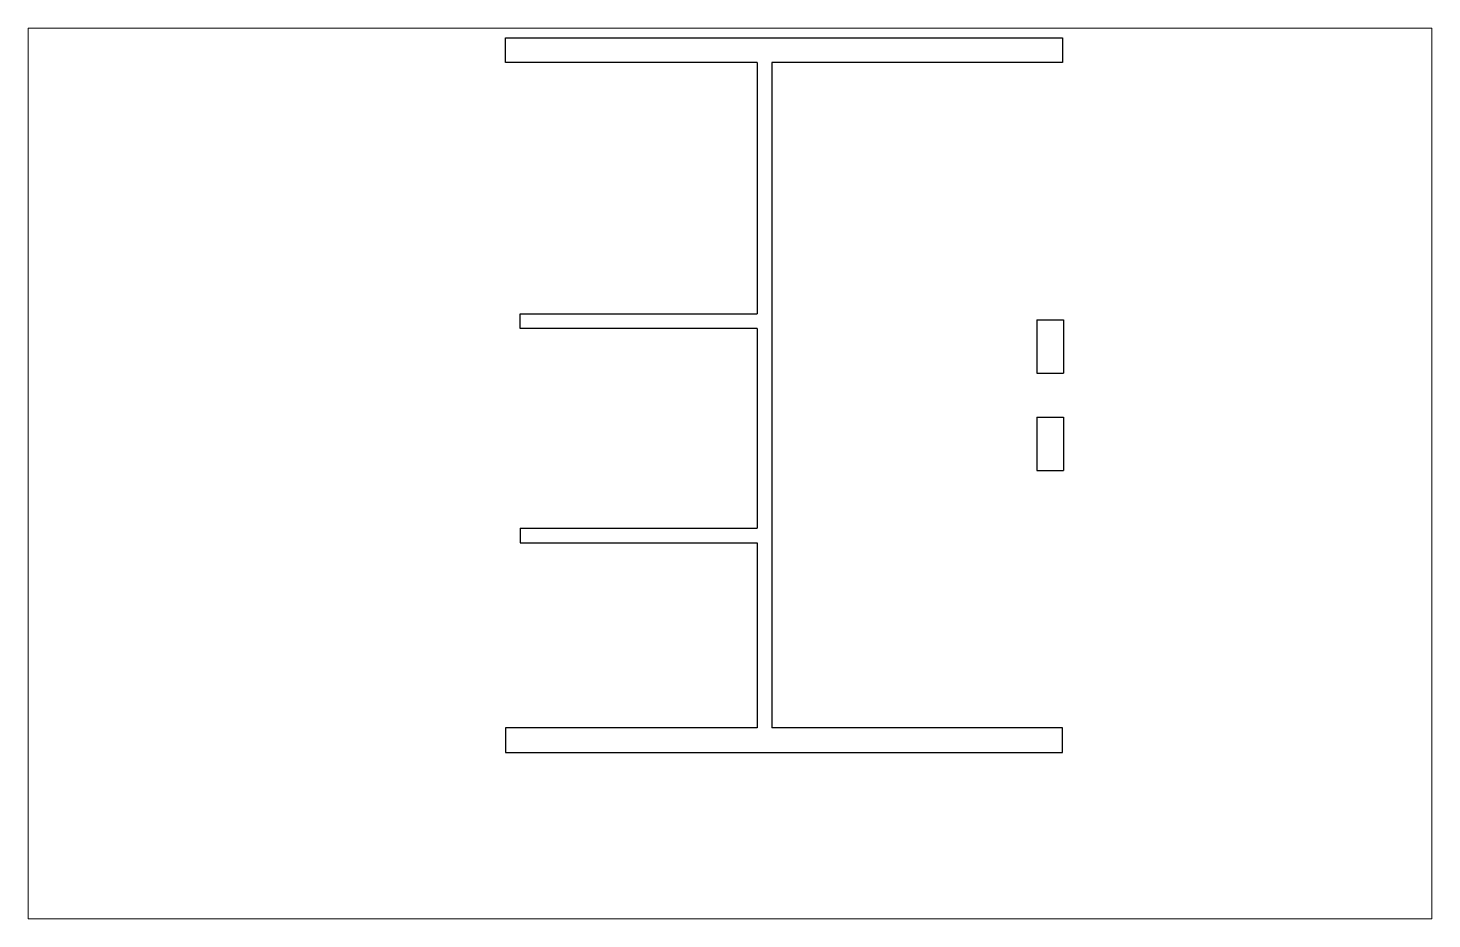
# Paper-space layout 'Sheet1' of a CAD drawing. Header units: millimetres. Extents: x 40 to 364, y 26 to 231.
# The model-space entities are those that its viewports show. They can reach past a viewport. Long polylines and large blocks are cut down to what shows.
import ezdxf

# ---------------------------------------------------------------- set-up
doc = ezdxf.new("R2010")
doc.units = ezdxf.units.MM
doc.layers.add('walls30', color=3, linetype='Continuous')
doc.layers.add('windows30', color=2, linetype='Continuous')

msp = doc.modelspace()

# ---------------------------------------------------------------- linework, layer by layer
at = {"layer": 'walls30'}
for p, q in [((4000, 370), (12370, 370)), ((4000, 0), (4000, 370)), ((12370, 370), (12370, 0)), ((7780, 0), (4000, 0)), ((7780, 0), (7780, -3780)), ((12370, 0), (8000, 0)), ((8000, 0), (8000, -10000)), ((4220, -3780), (7780, -3780)), ((4220, -4000), (4220, -3780)), ((7780, -4000), (4220, -4000)), ((7780, -4000), (7780, -7000)), ((4220, -7000), (4220, -7220)), ((4220, -7000), (7780, -7000)), ((4220, -7220), (7780, -7220)), ((7780, -7220), (7780, -10000)), ((4000, -10000), (4000, -10370)), ((7780, -10000), (4000, -10000)), ((12370, -10000), (8000, -10000)), ((12370, -10370), (12370, -10000)), ((4000, -10370), (12370, -10370))]:
    msp.add_line(p, q, dxfattribs=at)
at = {"layer": 'windows30'}
for p, q in [((11985, -3870), (12385, -3870)), ((11985, -3870), (11985, -4670)), ((12385, -3870), (12385, -4670)), ((11985, -4670), (12385, -4670)), ((11985, -5330), (12385, -5330)), ((11985, -5330), (11985, -6130)), ((12385, -5330), (12385, -6130)), ((11985, -6130), (12385, -6130))]:
    msp.add_line(p, q, dxfattribs=at)

psp = doc.layouts.new('Sheet1')

# ---------------------------------------------------------------- viewports
at = {"layer": '0'}
psp.add_viewport(center=(202.5, 128.5), size=(324, 205.6), view_center_point=(7372.5, -6177.5), view_height=13387.5, dxfattribs=at)

doc.saveas('drawing.dxf')
